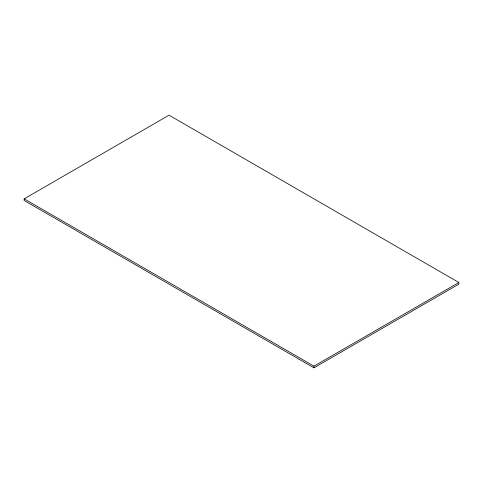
<?xml version="1.0" encoding="UTF-8"?>
<svg xmlns="http://www.w3.org/2000/svg" width="483" height="483" viewBox="0 0 483 483"><rect width="100%" height="100%" fill="white"/><g stroke="black" fill="none" stroke-linecap="round" stroke-linejoin="round"><path stroke-width="0.72" d="M24.15 198.851L169.05 115.189L458.85 282.507L458.85 284.149L313.95 367.811L24.15 200.493L24.15 198.851L313.95 366.162L458.85 282.507M313.95 366.162L313.95 367.811"/></g></svg>
